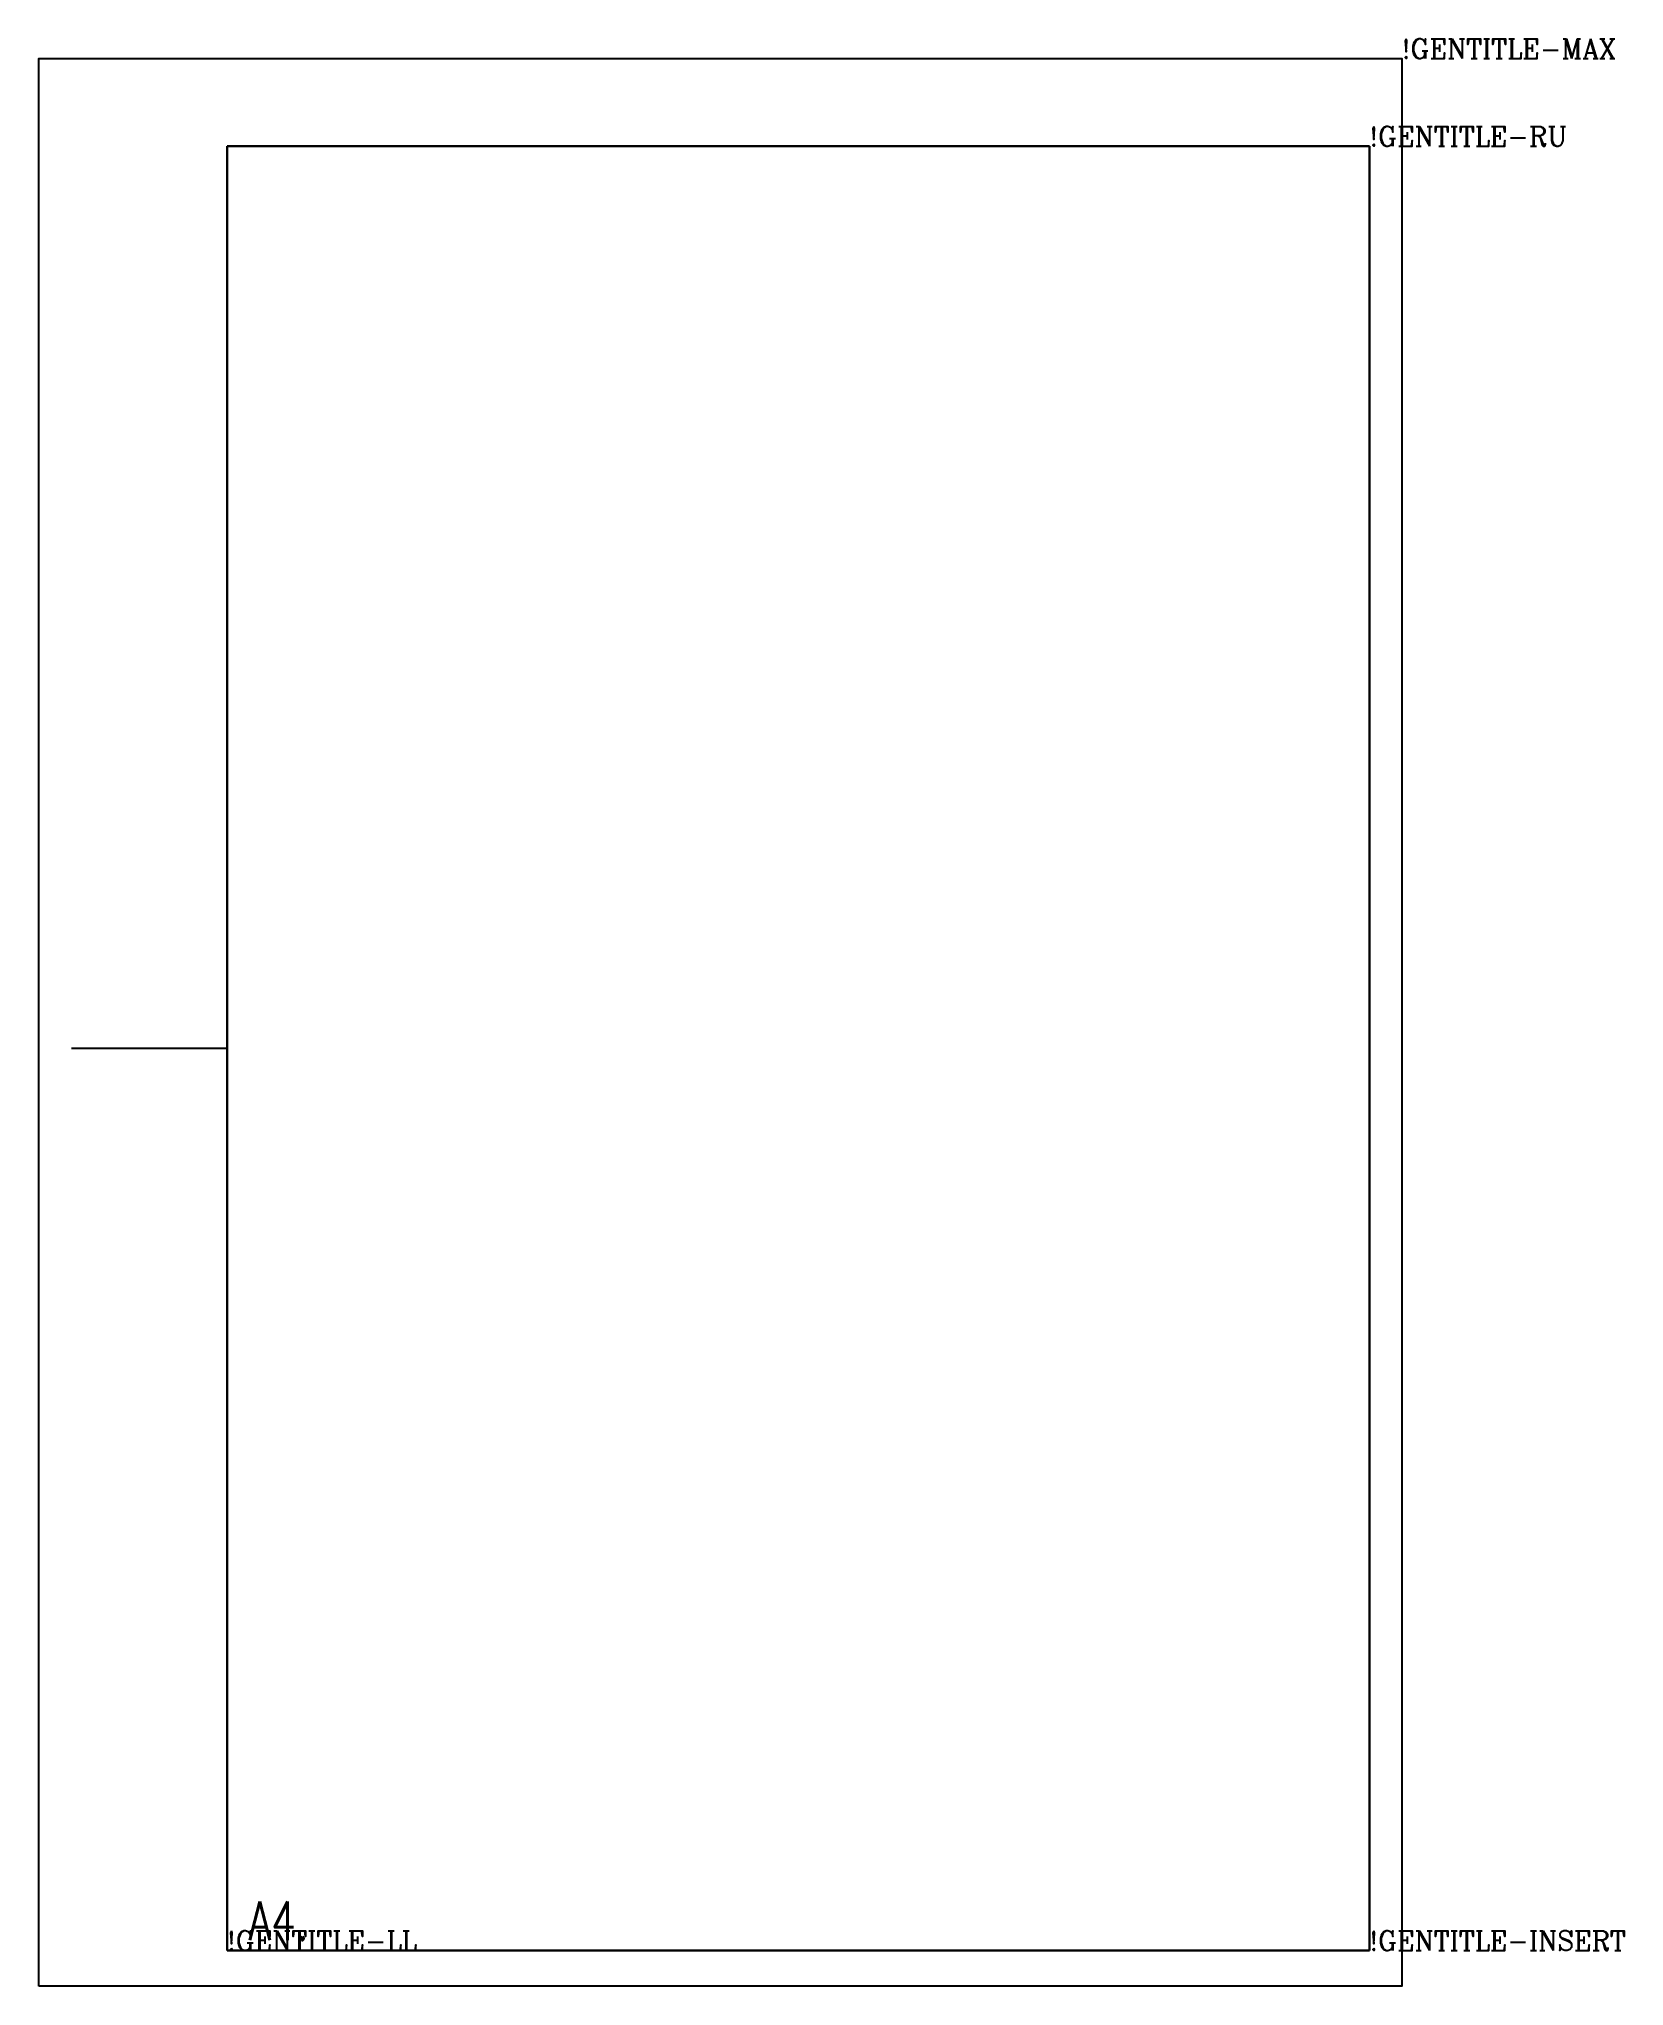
# Model space of a CAD drawing. Extents: x 0 to 244, y 0 to 300.
import ezdxf
from ezdxf.enums import TextEntityAlignment as Align

# ---------------------------------------------------------------- set-up
doc = ezdxf.new("R2010")
doc.units = 0
doc.layers.get('Defpoints').update_dxf_attribs({"linetype": 'CONTINUOUS'})
doc.layers.add('AM_BOR', color=7, linetype='CONTINUOUS', lineweight=30)
doc.styles.add('ACJISTS', font='romanc.shx', dxfattribs={"height": 1, "bigfont": 'extfont2.shx'})
doc.styles.add('TM_WAKU2', font='SIMPLEX.shx', dxfattribs={"width": 0.75, "bigfont": 'EXTFONT.shx'})

msp = doc.modelspace()

# ---------------------------------------------------------------- linework, layer by layer
at = {"layer": 'AM_BOR'}
for p, q in [((29, 5.5), (29, 283.5)), ((29, 283.5), (205, 283.5)), ((205, 5.5), (205, 283.5)), ((29, 5.5), (205, 5.5)), ((29, 5.5), (205, 5.5))]:
    msp.add_line(p, q, dxfattribs=at)
at = {"layer": 'AM_BOR', "color": 1, "lineweight": 25}
msp.add_line((5, 144.5), (29, 144.5), dxfattribs=at)
at = {"layer": 'Defpoints', "color": 1, "lineweight": 25}
msp.add_lwpolyline([(0, 0), (0, 297), (210, 297), (210, 0)], close=True, dxfattribs=at)

# ---------------------------------------------------------------- texts
at = {"layer": 'AM_BOR', "style": 'ACJISTS'}
for s, p in [('!GENTITLE-MAX', (210, 297)), ('!GENTITLE-RU', (205, 283.5)), ('!GENTITLE-LL', (29, 5.5)), ('!GENTITLE-INSERT', (205, 5.5))]:
    msp.add_text(s, height=3, dxfattribs=at).set_placement(p)
at = {"layer": 'AM_BOR', "color": 1, "lineweight": 25, "style": 'TM_WAKU2', "width": 0.75}
msp.add_text('A4.', height=6, dxfattribs=at).set_placement((32.3, 13.05), align=Align.TOP_LEFT)

doc.saveas('drawing.dxf')
